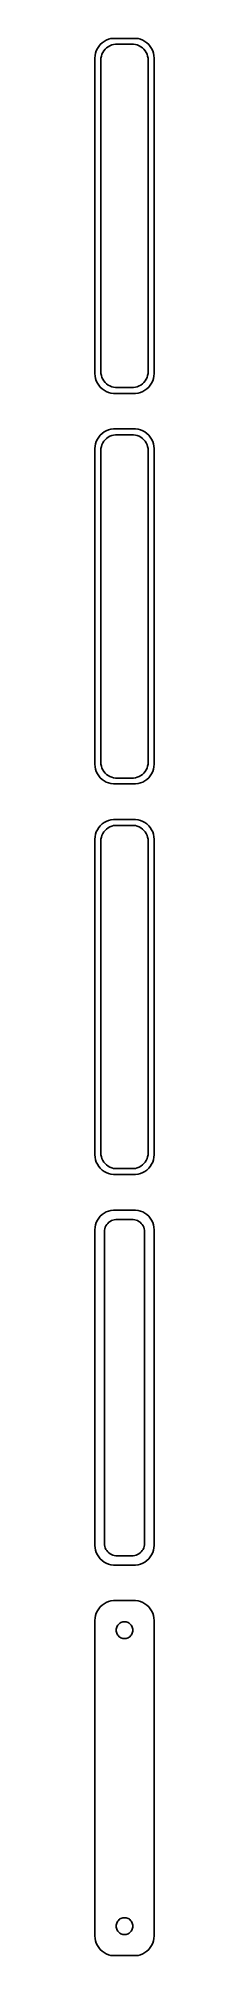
# Model space of a CAD drawing. Header units: metres. Extents: x -8 to 8, y 450 to 936.
import ezdxf

# ---------------------------------------------------------------- set-up
doc = ezdxf.new("R2010")
doc.units = ezdxf.units.M

msp = doc.modelspace()

# ---------------------------------------------------------------- linework, layer by layer
for p, q in [((-6.88153, 933.409), (-7.14888, 932.841)), ((-6.54507, 933.939), (-6.88153, 933.409)), ((-6.14484, 934.423), (-6.54507, 933.939)), ((-5.68712, 934.853), (-6.14484, 934.423)), ((-5.17912, 935.222), (-5.68712, 934.853)), ((-5.23605, 932.851), (-4.91586, 933.238)), ((-4.62889, 935.524), (-5.17912, 935.222)), ((-4.91586, 933.238), (-4.54968, 933.582)), ((-4.04507, 935.755), (-4.62889, 935.524)), ((-4.54968, 933.582), (-4.1433, 933.877)), ((-4.1433, 933.877), (-3.70311, 934.119)), ((-3.4369, 935.911), (-4.04507, 935.755)), ((-3.70311, 934.119), (-3.23605, 934.304)), ((-2.81395, 935.99), (-3.4369, 935.911)), ((-3.23605, 934.304), (-2.74951, 934.429)), ((2.81395, 935.99), (-2.81395, 935.99)), ((-2.74951, 934.429), (-2.25116, 934.492)), ((-2.25116, 934.492), (2.25116, 934.492)), ((2.25116, 934.492), (2.74951, 934.429)), ((2.74951, 934.429), (3.23605, 934.304)), ((3.4369, 935.911), (2.81395, 935.99)), ((3.23605, 934.304), (3.70311, 934.119)), ((4.04507, 935.755), (3.4369, 935.911)), ((3.70311, 934.119), (4.1433, 933.877)), ((4.62889, 935.524), (4.04507, 935.755)), ((4.1433, 933.877), (4.54968, 933.582)), ((4.54968, 933.582), (4.91586, 933.238)), ((5.17912, 935.222), (4.62889, 935.524)), ((4.91586, 933.238), (5.23605, 932.851)), ((5.68712, 934.853), (5.17912, 935.222)), ((6.14484, 934.423), (5.68712, 934.853)), ((6.54507, 933.939), (6.14484, 934.423)), ((6.88153, 933.409), (6.54507, 933.939)), ((7.14888, 932.841), (6.88153, 933.409)), ((-7.46057, 931.627), (-7.5, 931)), ((-7.5, 931), (-7.5, 851)), ((-7.34291, 932.243), (-7.46057, 931.627)), ((-7.14888, 932.841), (-7.34291, 932.243)), ((-6, 930.5), (-5.96844, 931.001)), ((-6, 851.5), (-6, 930.5)), ((-5.96844, 931.001), (-5.87433, 931.495)), ((-5.87433, 931.495), (-5.7191, 931.972)), ((-5.7191, 931.972), (-5.50522, 932.427)), ((-5.50522, 932.427), (-5.23605, 932.851)), ((5.23605, 932.851), (5.50522, 932.427)), ((5.50522, 932.427), (5.7191, 931.972)), ((5.7191, 931.972), (5.87433, 931.495)), ((5.87433, 931.495), (5.96844, 931.001)), ((5.96844, 931.001), (6, 930.5)), ((6, 930.5), (6, 851.5)), ((7.34291, 932.243), (7.14888, 932.841)), ((7.46057, 931.627), (7.34291, 932.243)), ((7.5, 931), (7.46057, 931.627)), ((7.5, 851), (7.5, 931)), ((-7.5, 851), (-7.46057, 850.373)), ((-5.96844, 850.999), (-6, 851.5)), ((-5.87433, 850.505), (-5.96844, 850.999)), ((-5.7191, 850.028), (-5.87433, 850.505)), ((5.87433, 850.505), (5.7191, 850.028)), ((5.96844, 850.999), (5.87433, 850.505)), ((6, 851.5), (5.96844, 850.999)), ((7.46057, 850.373), (7.5, 851)), ((-7.46057, 850.373), (-7.34291, 849.757)), ((-7.34291, 849.757), (-7.14888, 849.159)), ((-7.14888, 849.159), (-6.88153, 848.591)), ((-6.88153, 848.591), (-6.54507, 848.061)), ((-6.54507, 848.061), (-6.14484, 847.577)), ((-6.14484, 847.577), (-5.68712, 847.147)), ((-5.50522, 849.573), (-5.7191, 850.028)), ((-5.68712, 847.147), (-5.17912, 846.778)), ((-5.23605, 849.149), (-5.50522, 849.573)), ((-4.91586, 848.762), (-5.23605, 849.149)), ((-5.17912, 846.778), (-4.62889, 846.476)), ((-4.54968, 848.418), (-4.91586, 848.762)), ((-4.62889, 846.476), (-4.04507, 846.245)), ((-4.1433, 848.123), (-4.54968, 848.418)), ((-3.70311, 847.881), (-4.1433, 848.123)), ((-4.04507, 846.245), (-3.4369, 846.089)), ((-3.23605, 847.696), (-3.70311, 847.881)), ((-3.4369, 846.089), (-2.81395, 846.01)), ((-2.74951, 847.571), (-3.23605, 847.696)), ((-2.81395, 846.01), (2.81395, 846.01)), ((-2.25116, 847.508), (-2.74951, 847.571)), ((2.25116, 847.508), (-2.25116, 847.508)), ((2.74951, 847.571), (2.25116, 847.508)), ((3.23605, 847.696), (2.74951, 847.571)), ((2.81395, 846.01), (3.4369, 846.089)), ((3.70311, 847.881), (3.23605, 847.696)), ((3.4369, 846.089), (4.04507, 846.245)), ((4.1433, 848.123), (3.70311, 847.881)), ((4.04507, 846.245), (4.62889, 846.476)), ((4.54968, 848.418), (4.1433, 848.123)), ((4.91586, 848.762), (4.54968, 848.418)), ((4.62889, 846.476), (5.17912, 846.778)), ((5.23605, 849.149), (4.91586, 848.762)), ((5.17912, 846.778), (5.68712, 847.147)), ((5.50522, 849.573), (5.23605, 849.149)), ((5.7191, 850.028), (5.50522, 849.573)), ((5.68712, 847.147), (6.14484, 847.577)), ((6.14484, 847.577), (6.54507, 848.061)), ((6.54507, 848.061), (6.88153, 848.591)), ((6.88153, 848.591), (7.14888, 849.159)), ((7.14888, 849.159), (7.34291, 849.757)), ((7.34291, 849.757), (7.46057, 850.373)), ((-5.17912, 836.222), (-5.68712, 835.853)), ((-4.62889, 836.524), (-5.17912, 836.222)), ((-4.04507, 836.755), (-4.62889, 836.524)), ((-3.4369, 836.911), (-4.04507, 836.755)), ((-2.81395, 836.99), (-3.4369, 836.911)), ((2.81395, 836.99), (-2.81395, 836.99)), ((3.4369, 836.911), (2.81395, 836.99)), ((4.04507, 836.755), (3.4369, 836.911)), ((4.62889, 836.524), (4.04507, 836.755)), ((5.17912, 836.222), (4.62889, 836.524)), ((5.68712, 835.853), (5.17912, 836.222)), ((-7.46057, 832.627), (-7.5, 832)), ((-7.5, 832), (-7.5, 752)), ((-7.34291, 833.243), (-7.46057, 832.627)), ((-7.14888, 833.841), (-7.34291, 833.243)), ((-6.88153, 834.409), (-7.14888, 833.841)), ((-6.54507, 834.939), (-6.88153, 834.409)), ((-6.14484, 835.423), (-6.54507, 834.939)), ((-5.68712, 835.853), (-6.14484, 835.423)), ((-6, 831.5), (-5.96844, 832.001)), ((-6, 752.5), (-6, 831.5)), ((-5.96844, 832.001), (-5.87433, 832.495)), ((-5.87433, 832.495), (-5.7191, 832.972)), ((-5.7191, 832.972), (-5.50522, 833.427)), ((-5.50522, 833.427), (-5.23605, 833.851)), ((-5.23605, 833.851), (-4.91586, 834.238)), ((-4.91586, 834.238), (-4.54968, 834.582)), ((-4.54968, 834.582), (-4.1433, 834.877)), ((-4.1433, 834.877), (-3.70311, 835.119)), ((-3.70311, 835.119), (-3.23605, 835.304)), ((-3.23605, 835.304), (-2.74951, 835.429)), ((-2.74951, 835.429), (-2.25116, 835.492)), ((-2.25116, 835.492), (2.25116, 835.492)), ((2.25116, 835.492), (2.74951, 835.429)), ((2.74951, 835.429), (3.23605, 835.304)), ((3.23605, 835.304), (3.70311, 835.119)), ((3.70311, 835.119), (4.1433, 834.877)), ((4.1433, 834.877), (4.54968, 834.582)), ((4.54968, 834.582), (4.91586, 834.238)), ((4.91586, 834.238), (5.23605, 833.851)), ((5.23605, 833.851), (5.50522, 833.427)), ((5.50522, 833.427), (5.7191, 832.972)), ((6.14484, 835.423), (5.68712, 835.853)), ((5.7191, 832.972), (5.87433, 832.495)), ((5.87433, 832.495), (5.96844, 832.001)), ((5.96844, 832.001), (6, 831.5)), ((6, 831.5), (6, 752.5)), ((6.54507, 834.939), (6.14484, 835.423)), ((6.88153, 834.409), (6.54507, 834.939)), ((7.14888, 833.841), (6.88153, 834.409)), ((7.34291, 833.243), (7.14888, 833.841)), ((7.46057, 832.627), (7.34291, 833.243)), ((7.5, 832), (7.46057, 832.627)), ((7.5, 752), (7.5, 832)), ((-7.5, 752), (-7.46057, 751.373)), ((-7.46057, 751.373), (-7.34291, 750.757)), ((-7.34291, 750.757), (-7.14888, 750.159)), ((-7.14888, 750.159), (-6.88153, 749.591)), ((-6.88153, 749.591), (-6.54507, 749.061)), ((-6.54507, 749.061), (-6.14484, 748.577)), ((-6.14484, 748.577), (-5.68712, 748.147)), ((-5.96844, 751.999), (-6, 752.5)), ((-5.87433, 751.505), (-5.96844, 751.999)), ((-5.7191, 751.028), (-5.87433, 751.505)), ((-5.50522, 750.573), (-5.7191, 751.028)), ((-5.23605, 750.149), (-5.50522, 750.573)), ((-4.91586, 749.762), (-5.23605, 750.149)), ((-4.54968, 749.418), (-4.91586, 749.762)), ((-4.1433, 749.123), (-4.54968, 749.418)), ((-3.70311, 748.881), (-4.1433, 749.123)), ((-3.23605, 748.696), (-3.70311, 748.881)), ((-2.74951, 748.571), (-3.23605, 748.696)), ((-2.25116, 748.508), (-2.74951, 748.571)), ((2.25116, 748.508), (-2.25116, 748.508)), ((2.74951, 748.571), (2.25116, 748.508)), ((3.23605, 748.696), (2.74951, 748.571)), ((3.70311, 748.881), (3.23605, 748.696)), ((4.1433, 749.123), (3.70311, 748.881)), ((4.54968, 749.418), (4.1433, 749.123)), ((4.91586, 749.762), (4.54968, 749.418)), ((5.23605, 750.149), (4.91586, 749.762)), ((5.50522, 750.573), (5.23605, 750.149)), ((5.7191, 751.028), (5.50522, 750.573)), ((5.68712, 748.147), (6.14484, 748.577)), ((5.87433, 751.505), (5.7191, 751.028)), ((5.96844, 751.999), (5.87433, 751.505)), ((6, 752.5), (5.96844, 751.999)), ((6.14484, 748.577), (6.54507, 749.061)), ((6.54507, 749.061), (6.88153, 749.591)), ((6.88153, 749.591), (7.14888, 750.159)), ((7.14888, 750.159), (7.34291, 750.757)), ((7.34291, 750.757), (7.46057, 751.373)), ((7.46057, 751.373), (7.5, 752)), ((-5.68712, 748.147), (-5.17912, 747.778)), ((-5.17912, 747.778), (-4.62889, 747.476)), ((-4.62889, 747.476), (-4.04507, 747.245)), ((-4.04507, 747.245), (-3.4369, 747.089)), ((-3.4369, 747.089), (-2.81395, 747.01)), ((-2.81395, 747.01), (2.81395, 747.01)), ((2.81395, 747.01), (3.4369, 747.089)), ((3.4369, 747.089), (4.04507, 747.245)), ((4.04507, 747.245), (4.62889, 747.476)), ((4.62889, 747.476), (5.17912, 747.778)), ((5.17912, 747.778), (5.68712, 748.147)), ((-7.34291, 734.243), (-7.46057, 733.627)), ((-7.14888, 734.841), (-7.34291, 734.243)), ((-6.88153, 735.409), (-7.14888, 734.841)), ((-6.54507, 735.939), (-6.88153, 735.409)), ((-6.14484, 736.423), (-6.54507, 735.939)), ((-5.68712, 736.853), (-6.14484, 736.423)), ((-5.87433, 733.495), (-5.7191, 733.972)), ((-5.7191, 733.972), (-5.50522, 734.427)), ((-5.17912, 737.222), (-5.68712, 736.853)), ((-5.50522, 734.427), (-5.23605, 734.851)), ((-5.23605, 734.851), (-4.91586, 735.238)), ((-4.62889, 737.524), (-5.17912, 737.222)), ((-4.91586, 735.238), (-4.54968, 735.582)), ((-4.04507, 737.755), (-4.62889, 737.524)), ((-4.54968, 735.582), (-4.1433, 735.877)), ((-4.1433, 735.877), (-3.70311, 736.119)), ((-3.4369, 737.911), (-4.04507, 737.755)), ((-3.70311, 736.119), (-3.23605, 736.304)), ((-2.81395, 737.99), (-3.4369, 737.911)), ((-3.23605, 736.304), (-2.74951, 736.429)), ((2.81395, 737.99), (-2.81395, 737.99)), ((-2.74951, 736.429), (-2.25116, 736.492)), ((-2.25116, 736.492), (2.25116, 736.492)), ((2.25116, 736.492), (2.74951, 736.429)), ((2.74951, 736.429), (3.23605, 736.304)), ((3.4369, 737.911), (2.81395, 737.99)), ((3.23605, 736.304), (3.70311, 736.119)), ((4.04507, 737.755), (3.4369, 737.911)), ((3.70311, 736.119), (4.1433, 735.877)), ((4.62889, 737.524), (4.04507, 737.755)), ((4.1433, 735.877), (4.54968, 735.582)), ((4.54968, 735.582), (4.91586, 735.238)), ((5.17912, 737.222), (4.62889, 737.524)), ((4.91586, 735.238), (5.23605, 734.851)), ((5.68712, 736.853), (5.17912, 737.222)), ((5.23605, 734.851), (5.50522, 734.427)), ((5.50522, 734.427), (5.7191, 733.972)), ((6.14484, 736.423), (5.68712, 736.853)), ((5.7191, 733.972), (5.87433, 733.495)), ((6.54507, 735.939), (6.14484, 736.423)), ((6.88153, 735.409), (6.54507, 735.939)), ((7.14888, 734.841), (6.88153, 735.409)), ((7.34291, 734.243), (7.14888, 734.841)), ((7.46057, 733.627), (7.34291, 734.243)), ((-7.46057, 733.627), (-7.5, 733)), ((-7.5, 733), (-7.5, 653)), ((-6, 732.5), (-5.96844, 733.001)), ((-6, 653.5), (-6, 732.5)), ((-5.96844, 733.001), (-5.87433, 733.495)), ((5.87433, 733.495), (5.96844, 733.001)), ((5.96844, 733.001), (6, 732.5)), ((6, 732.5), (6, 653.5)), ((7.5, 733), (7.46057, 733.627)), ((7.5, 653), (7.5, 733)), ((-7.5, 653), (-7.46057, 652.373)), ((-7.46057, 652.373), (-7.34291, 651.757)), ((-7.34291, 651.757), (-7.14888, 651.159)), ((-5.96844, 652.999), (-6, 653.5)), ((-5.87433, 652.505), (-5.96844, 652.999)), ((-5.7191, 652.028), (-5.87433, 652.505)), ((-5.50522, 651.573), (-5.7191, 652.028)), ((-5.23605, 651.149), (-5.50522, 651.573)), ((5.50522, 651.573), (5.23605, 651.149)), ((5.7191, 652.028), (5.50522, 651.573)), ((5.87433, 652.505), (5.7191, 652.028)), ((5.96844, 652.999), (5.87433, 652.505)), ((6, 653.5), (5.96844, 652.999)), ((7.14888, 651.159), (7.34291, 651.757)), ((7.34291, 651.757), (7.46057, 652.373)), ((7.46057, 652.373), (7.5, 653)), ((-7.14888, 651.159), (-6.88153, 650.591)), ((-6.88153, 650.591), (-6.54507, 650.061)), ((-6.54507, 650.061), (-6.14484, 649.577)), ((-6.14484, 649.577), (-5.68712, 649.147)), ((-5.68712, 649.147), (-5.17912, 648.778)), ((-4.91586, 650.762), (-5.23605, 651.149)), ((-5.17912, 648.778), (-4.62889, 648.476)), ((-4.54968, 650.418), (-4.91586, 650.762)), ((-4.62889, 648.476), (-4.04507, 648.245)), ((-4.1433, 650.123), (-4.54968, 650.418)), ((-3.70311, 649.881), (-4.1433, 650.123)), ((-4.04507, 648.245), (-3.4369, 648.089)), ((-3.23605, 649.696), (-3.70311, 649.881)), ((-3.4369, 648.089), (-2.81395, 648.01)), ((-2.74951, 649.571), (-3.23605, 649.696)), ((-2.81395, 648.01), (2.81395, 648.01)), ((-2.25116, 649.508), (-2.74951, 649.571)), ((2.25116, 649.508), (-2.25116, 649.508)), ((2.74951, 649.571), (2.25116, 649.508)), ((3.23605, 649.696), (2.74951, 649.571)), ((2.81395, 648.01), (3.4369, 648.089)), ((3.70311, 649.881), (3.23605, 649.696)), ((3.4369, 648.089), (4.04507, 648.245)), ((4.1433, 650.123), (3.70311, 649.881)), ((4.04507, 648.245), (4.62889, 648.476)), ((4.54968, 650.418), (4.1433, 650.123)), ((4.91586, 650.762), (4.54968, 650.418)), ((4.62889, 648.476), (5.17912, 648.778)), ((5.23605, 651.149), (4.91586, 650.762)), ((5.17912, 648.778), (5.68712, 649.147)), ((5.68712, 649.147), (6.14484, 649.577)), ((6.14484, 649.577), (6.54507, 650.061)), ((6.54507, 650.061), (6.88153, 650.591)), ((6.88153, 650.591), (7.14888, 651.159)), ((-6.54507, 636.939), (-6.88153, 636.409)), ((-6.14484, 637.423), (-6.54507, 636.939)), ((-5.68712, 637.853), (-6.14484, 637.423)), ((-5.17912, 638.222), (-5.68712, 637.853)), ((-4.62889, 638.524), (-5.17912, 638.222)), ((-4.04507, 638.755), (-4.62889, 638.524)), ((-3.4369, 638.911), (-4.04507, 638.755)), ((-2.81395, 638.99), (-3.4369, 638.911)), ((2.81395, 638.99), (-2.81395, 638.99)), ((3.4369, 638.911), (2.81395, 638.99)), ((4.04507, 638.755), (3.4369, 638.911)), ((4.62889, 638.524), (4.04507, 638.755)), ((5.17912, 638.222), (4.62889, 638.524)), ((5.68712, 637.853), (5.17912, 638.222)), ((6.14484, 637.423), (5.68712, 637.853)), ((6.54507, 636.939), (6.14484, 637.423)), ((6.88153, 636.409), (6.54507, 636.939)), ((-7.46057, 634.627), (-7.5, 634)), ((-7.5, 634), (-7.5, 554)), ((-7.34291, 635.243), (-7.46057, 634.627)), ((-7.14888, 635.841), (-7.34291, 635.243)), ((-6.88153, 636.409), (-7.14888, 635.841)), ((-5.11292, 633.5), (-5.08836, 633.89)), ((-5.11292, 554.5), (-5.11292, 633.5)), ((-5.08836, 633.89), (-5.01512, 634.274)), ((-5.01512, 634.274), (-4.89432, 634.646)), ((-4.89432, 634.646), (-4.72786, 635)), ((-4.72786, 635), (-4.5184, 635.33)), ((-4.5184, 635.33), (-4.26921, 635.631)), ((-4.26921, 635.631), (-3.98424, 635.899)), ((-3.98424, 635.899), (-3.66798, 636.128)), ((-3.66798, 636.128), (-3.32541, 636.317)), ((-3.32541, 636.317), (-2.96194, 636.461)), ((-2.96194, 636.461), (-2.5833, 636.558)), ((-2.5833, 636.558), (-2.19545, 636.607)), ((-2.19545, 636.607), (2.19545, 636.607)), ((2.19545, 636.607), (2.5833, 636.558)), ((2.5833, 636.558), (2.96194, 636.461)), ((2.96194, 636.461), (3.32541, 636.317)), ((3.32541, 636.317), (3.66798, 636.128)), ((3.66798, 636.128), (3.98424, 635.899)), ((3.98424, 635.899), (4.26921, 635.631)), ((4.26921, 635.631), (4.5184, 635.33)), ((4.5184, 635.33), (4.72786, 635)), ((4.72786, 635), (4.89432, 634.646)), ((4.89432, 634.646), (5.01512, 634.274)), ((5.01512, 634.274), (5.08836, 633.89)), ((5.08836, 633.89), (5.11292, 633.5)), ((5.11292, 633.5), (5.11292, 554.5)), ((7.14888, 635.841), (6.88153, 636.409)), ((7.34291, 635.243), (7.14888, 635.841)), ((7.46057, 634.627), (7.34291, 635.243)), ((7.5, 634), (7.46057, 634.627)), ((7.5, 554), (7.5, 634)), ((-5.08836, 554.11), (-5.11292, 554.5)), ((-5.01512, 553.726), (-5.08836, 554.11)), ((5.08836, 554.11), (5.01512, 553.726)), ((5.11292, 554.5), (5.08836, 554.11)), ((-7.5, 554), (-7.46057, 553.373)), ((-7.46057, 553.373), (-7.34291, 552.757)), ((-7.34291, 552.757), (-7.14888, 552.159)), ((-7.14888, 552.159), (-6.88153, 551.591)), ((-6.88153, 551.591), (-6.54507, 551.061)), ((-6.54507, 551.061), (-6.14484, 550.577)), ((-6.14484, 550.577), (-5.68712, 550.147)), ((-5.68712, 550.147), (-5.17912, 549.778)), ((-5.17912, 549.778), (-4.62889, 549.476)), ((-4.89432, 553.354), (-5.01512, 553.726)), ((-4.72786, 553), (-4.89432, 553.354)), ((-4.5184, 552.67), (-4.72786, 553)), ((-4.62889, 549.476), (-4.04507, 549.245)), ((-4.26921, 552.369), (-4.5184, 552.67)), ((-3.98424, 552.101), (-4.26921, 552.369)), ((-4.04507, 549.245), (-3.4369, 549.089)), ((-3.66798, 551.872), (-3.98424, 552.101)), ((-3.32541, 551.683), (-3.66798, 551.872)), ((-2.96194, 551.539), (-3.32541, 551.683)), ((-2.5833, 551.442), (-2.96194, 551.539)), ((-2.19545, 551.393), (-2.5833, 551.442)), ((2.19545, 551.393), (-2.19545, 551.393)), ((2.5833, 551.442), (2.19545, 551.393)), ((2.96194, 551.539), (2.5833, 551.442)), ((3.32541, 551.683), (2.96194, 551.539)), ((3.66798, 551.872), (3.32541, 551.683)), ((3.4369, 549.089), (4.04507, 549.245)), ((3.98424, 552.101), (3.66798, 551.872)), ((4.26921, 552.369), (3.98424, 552.101)), ((4.04507, 549.245), (4.62889, 549.476)), ((4.5184, 552.67), (4.26921, 552.369)), ((4.72786, 553), (4.5184, 552.67)), ((4.62889, 549.476), (5.17912, 549.778)), ((4.89432, 553.354), (4.72786, 553)), ((5.01512, 553.726), (4.89432, 553.354)), ((5.17912, 549.778), (5.68712, 550.147)), ((5.68712, 550.147), (6.14484, 550.577)), ((6.14484, 550.577), (6.54507, 551.061)), ((6.54507, 551.061), (6.88153, 551.591)), ((6.88153, 551.591), (7.14888, 552.159)), ((7.14888, 552.159), (7.34291, 552.757)), ((7.34291, 552.757), (7.46057, 553.373)), ((7.46057, 553.373), (7.5, 554)), ((-3.4369, 549.089), (-2.81395, 549.01)), ((-2.81395, 549.01), (2.81395, 549.01)), ((2.81395, 549.01), (3.4369, 549.089)), ((-4.62889, 539.524), (-5.17912, 539.222)), ((-4.04507, 539.755), (-4.62889, 539.524)), ((-3.4369, 539.911), (-4.04507, 539.755)), ((-2.81395, 539.99), (-3.4369, 539.911)), ((2.81395, 539.99), (-2.81395, 539.99)), ((3.4369, 539.911), (2.81395, 539.99)), ((4.04507, 539.755), (3.4369, 539.911)), ((4.62889, 539.524), (4.04507, 539.755)), ((5.17912, 539.222), (4.62889, 539.524)), ((-7.46057, 535.627), (-7.5, 535)), ((-7.5, 535), (-7.5, 455)), ((-7.34291, 536.243), (-7.46057, 535.627)), ((-7.14888, 536.841), (-7.34291, 536.243)), ((-6.88153, 537.409), (-7.14888, 536.841)), ((-6.54507, 537.939), (-6.88153, 537.409)), ((-6.14484, 538.423), (-6.54507, 537.939)), ((-5.68712, 538.853), (-6.14484, 538.423)), ((-5.17912, 539.222), (-5.68712, 538.853)), ((-0.659836, 534.531), (-0.400101, 534.597)), ((-0.400101, 534.597), (-0.134064, 534.631)), ((-0.134064, 534.631), (0.134064, 534.631)), ((0.134064, 534.631), (0.400101, 534.597)), ((0.400101, 534.597), (0.659836, 534.531)), ((5.68712, 538.853), (5.17912, 539.222)), ((6.14484, 538.423), (5.68712, 538.853)), ((6.54507, 537.939), (6.14484, 538.423)), ((6.88153, 537.409), (6.54507, 537.939)), ((7.14888, 536.841), (6.88153, 537.409)), ((7.34291, 536.243), (7.14888, 536.841)), ((7.46057, 535.627), (7.34291, 536.243)), ((7.5, 535), (7.46057, 535.627)), ((7.5, 455), (7.5, 535)), ((-2.13528, 532.5), (-2.11845, 532.768)), ((-2.11845, 532.232), (-2.13528, 532.5)), ((-2.11845, 532.768), (-2.06821, 533.031)), ((-2.06821, 531.969), (-2.11845, 532.232)), ((-2.06821, 533.031), (-1.98534, 533.286)), ((-1.98534, 531.714), (-2.06821, 531.969)), ((-1.98534, 533.286), (-1.87117, 533.529)), ((-1.87117, 531.471), (-1.98534, 531.714)), ((-1.87117, 533.529), (-1.72748, 533.755)), ((-1.72748, 531.245), (-1.87117, 531.471)), ((-1.72748, 533.755), (-1.55655, 533.962)), ((-1.55655, 531.038), (-1.72748, 531.245)), ((-1.55655, 533.962), (-1.36108, 534.145)), ((-1.36108, 530.855), (-1.55655, 531.038)), ((-1.36108, 534.145), (-1.14413, 534.303)), ((-1.14413, 530.697), (-1.36108, 530.855)), ((-1.14413, 534.303), (-0.909149, 534.432)), ((-0.909149, 530.568), (-1.14413, 530.697)), ((-0.909149, 534.432), (-0.659836, 534.531)), ((-0.659836, 530.469), (-0.909149, 530.568)), ((-0.400101, 530.403), (-0.659836, 530.469)), ((-0.134064, 530.369), (-0.400101, 530.403)), ((0.134064, 530.369), (-0.134064, 530.369)), ((0.400101, 530.403), (0.134064, 530.369)), ((0.659836, 530.469), (0.400101, 530.403)), ((0.659836, 534.531), (0.909149, 534.432)), ((0.909149, 530.568), (0.659836, 530.469)), ((0.909149, 534.432), (1.14413, 534.303)), ((1.14413, 530.697), (0.909149, 530.568)), ((1.14413, 534.303), (1.36108, 534.145)), ((1.36108, 530.855), (1.14413, 530.697)), ((1.36108, 534.145), (1.55655, 533.962)), ((1.55655, 531.038), (1.36108, 530.855)), ((1.55655, 533.962), (1.72748, 533.755)), ((1.72748, 531.245), (1.55655, 531.038)), ((1.72748, 533.755), (1.87117, 533.529)), ((1.87117, 531.471), (1.72748, 531.245)), ((1.87117, 533.529), (1.98534, 533.286)), ((1.98534, 531.714), (1.87117, 531.471)), ((1.98534, 533.286), (2.06821, 533.031)), ((2.06821, 531.969), (1.98534, 531.714)), ((2.06821, 533.031), (2.11845, 532.768)), ((2.11845, 532.232), (2.06821, 531.969)), ((2.11845, 532.768), (2.13528, 532.5)), ((2.13528, 532.5), (2.11845, 532.232)), ((-2.13528, 457.5), (-2.11845, 457.768)), ((-2.11845, 457.232), (-2.13528, 457.5)), ((-2.11845, 457.768), (-2.06821, 458.031)), ((-2.06821, 456.969), (-2.11845, 457.232)), ((-2.06821, 458.031), (-1.98534, 458.286)), ((-1.98534, 456.714), (-2.06821, 456.969)), ((-1.98534, 458.286), (-1.87117, 458.529)), ((-1.87117, 458.529), (-1.72748, 458.755)), ((-1.72748, 458.755), (-1.55655, 458.962)), ((-1.55655, 458.962), (-1.36108, 459.145)), ((-1.36108, 459.145), (-1.14413, 459.303)), ((-1.14413, 459.303), (-0.909149, 459.432)), ((-0.909149, 459.432), (-0.659836, 459.531)), ((-0.659836, 459.531), (-0.400101, 459.597)), ((-0.400101, 459.597), (-0.134064, 459.631)), ((-0.134064, 459.631), (0.134064, 459.631)), ((0.134064, 459.631), (0.400101, 459.597)), ((0.400101, 459.597), (0.659836, 459.531)), ((0.659836, 459.531), (0.909149, 459.432)), ((0.909149, 459.432), (1.14413, 459.303)), ((1.14413, 459.303), (1.36108, 459.145)), ((1.36108, 459.145), (1.55655, 458.962)), ((1.55655, 458.962), (1.72748, 458.755)), ((1.72748, 458.755), (1.87117, 458.529)), ((1.87117, 458.529), (1.98534, 458.286)), ((1.98534, 458.286), (2.06821, 458.031)), ((2.06821, 456.969), (1.98534, 456.714)), ((2.06821, 458.031), (2.11845, 457.768)), ((2.11845, 457.232), (2.06821, 456.969)), ((2.11845, 457.768), (2.13528, 457.5)), ((2.13528, 457.5), (2.11845, 457.232)), ((-7.5, 455), (-7.46057, 454.373)), ((-7.46057, 454.373), (-7.34291, 453.757)), ((-7.34291, 453.757), (-7.14888, 453.159)), ((-7.14888, 453.159), (-6.88153, 452.591)), ((-6.88153, 452.591), (-6.54507, 452.061)), ((-6.54507, 452.061), (-6.14484, 451.577)), ((-1.87117, 456.471), (-1.98534, 456.714)), ((-1.72748, 456.245), (-1.87117, 456.471)), ((-1.55655, 456.038), (-1.72748, 456.245)), ((-1.36108, 455.855), (-1.55655, 456.038)), ((-1.14413, 455.697), (-1.36108, 455.855)), ((-0.909149, 455.568), (-1.14413, 455.697)), ((-0.659836, 455.469), (-0.909149, 455.568)), ((-0.400101, 455.403), (-0.659836, 455.469)), ((-0.134064, 455.369), (-0.400101, 455.403)), ((0.134064, 455.369), (-0.134064, 455.369)), ((0.400101, 455.403), (0.134064, 455.369)), ((0.659836, 455.469), (0.400101, 455.403)), ((0.909149, 455.568), (0.659836, 455.469)), ((1.14413, 455.697), (0.909149, 455.568)), ((1.36108, 455.855), (1.14413, 455.697)), ((1.55655, 456.038), (1.36108, 455.855)), ((1.72748, 456.245), (1.55655, 456.038)), ((1.87117, 456.471), (1.72748, 456.245)), ((1.98534, 456.714), (1.87117, 456.471)), ((6.14484, 451.577), (6.54507, 452.061)), ((6.54507, 452.061), (6.88153, 452.591)), ((6.88153, 452.591), (7.14888, 453.159)), ((7.14888, 453.159), (7.34291, 453.757)), ((7.34291, 453.757), (7.46057, 454.373)), ((7.46057, 454.373), (7.5, 455)), ((-6.14484, 451.577), (-5.68712, 451.147)), ((-5.68712, 451.147), (-5.17912, 450.778)), ((-5.17912, 450.778), (-4.62889, 450.476)), ((-4.62889, 450.476), (-4.04507, 450.245)), ((-4.04507, 450.245), (-3.4369, 450.089)), ((-3.4369, 450.089), (-2.81395, 450.01)), ((-2.81395, 450.01), (2.81395, 450.01)), ((2.81395, 450.01), (3.4369, 450.089)), ((3.4369, 450.089), (4.04507, 450.245)), ((4.04507, 450.245), (4.62889, 450.476)), ((4.62889, 450.476), (5.17912, 450.778)), ((5.17912, 450.778), (5.68712, 451.147)), ((5.68712, 451.147), (6.14484, 451.577))]:
    msp.add_line(p, q)

doc.saveas('drawing.dxf')
